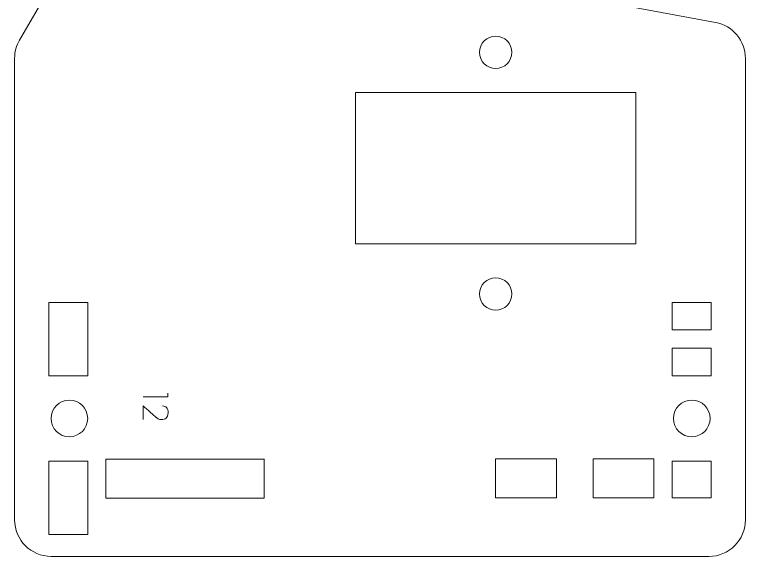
# Model space of a CAD drawing. Header units: inches. Extents: x -267 to 19, y 28 to 222.
# Drawn here: x -265.4 to -205.5, y 28.4 to 72.8 of the extents above; entities that cross this region are included whole.
import ezdxf

# ---------------------------------------------------------------- set-up
doc = ezdxf.new("R2010")
doc.units = ezdxf.units.IN
doc.header["$MEASUREMENT"] = 0
doc.layers.add('Layer 2', color=7, linetype='Continuous')

msp = doc.modelspace()

# ---------------------------------------------------------------- linework, layer by layer
at = {"layer": 'Layer 2', "color": 250, "lineweight": 18, "true_color": 0x1a1a18}
for points in [[(-214.484, 54.032), (-237.444, 54.032), (-237.444, 66.433), (-214.484, 66.433), (-214.484, 54.032)], [(-259.404, 43.232), (-259.404, 49.232), (-262.599, 49.232), (-262.599, 43.232), (-259.404, 43.232)], [(-208.295, 49.238), (-208.295, 49.232), (-211.49, 49.232), (-211.49, 46.985), (-208.295, 46.985), (-208.295, 49.238)], [(-211.49, 45.485), (-211.49, 45.479), (-211.49, 43.232), (-208.295, 43.232), (-208.295, 45.485), (-211.49, 45.485)], [(-259.404, 30.231), (-259.404, 36.231), (-262.599, 36.231), (-262.599, 30.231), (-259.404, 30.231)], [(-244.931, 36.431), (-244.931, 36.397), (-257.908, 36.397), (-257.908, 33.197), (-244.931, 33.197), (-244.931, 36.431)], [(-220.982, 33.231), (-225.973, 33.231), (-225.973, 36.431), (-220.982, 36.431), (-220.982, 33.231)], [(-217.987, 33.231), (-217.987, 36.431), (-212.996, 36.431), (-212.996, 33.231), (-217.987, 33.231)], [(-211.49, 33.231), (-208.295, 33.231), (-208.295, 36.231), (-211.49, 36.231), (-211.49, 33.231)]]:
    msp.add_lwpolyline(points, dxfattribs=at)
for points, knots in [([(-205.5, 31.431), (-205.5, 30.636), (-205.815, 29.872), (-206.377, 29.31), (-206.939, 28.747), (-207.7, 28.431), (-208.495, 28.431), (-208.495, 28.431), (-262.399, 28.431), (-262.399, 28.431), (-264.053, 28.431), (-265.394, 29.774), (-265.394, 31.431), (-265.394, 31.431), (-265.394, 69.233), (-265.394, 69.233), (-265.394, 69.762), (-265.254, 70.282), (-264.989, 70.74), (-264.989, 70.74), (-260.114, 79.147), (-260.114, 79.147), (-259.267, 80.608), (-257.595, 81.379), (-255.936, 81.071), (-255.936, 81.071), (-207.95, 72.183), (-207.95, 72.183), (-206.531, 71.92), (-205.5, 70.679), (-205.5, 69.233), (-205.5, 69.233), (-205.5, 31.431), (-205.5, 31.431)], [0, 0, 0, 0, 1, 1, 1, 2, 2, 2, 3, 3, 3, 4, 4, 4, 5, 5, 5, 6, 6, 6, 7, 7, 7, 8, 8, 8, 9, 9, 9, 10, 10, 10, 11, 11, 11, 11]), ([(-227.286, 69.733), (-227.287, 70.464), (-226.694, 71.058), (-225.964, 71.058), (-225.233, 71.058), (-224.641, 70.464), (-224.641, 69.733), (-224.641, 69.001), (-225.233, 68.408), (-225.964, 68.408), (-226.694, 68.408), (-227.286, 69.001), (-227.286, 69.733)], [0, 0, 0, 0, 1, 1, 1, 2, 2, 2, 3, 3, 3, 4, 4, 4, 4]), ([(-227.286, 49.932), (-227.287, 50.664), (-226.694, 51.257), (-225.964, 51.257), (-225.233, 51.257), (-224.641, 50.664), (-224.641, 49.932), (-224.641, 49.2), (-225.233, 48.607), (-225.964, 48.607), (-226.694, 48.607), (-227.286, 49.2), (-227.286, 49.932)], [0, 0, 0, 0, 1, 1, 1, 2, 2, 2, 3, 3, 3, 4, 4, 4, 4]), ([(-252.825, 41.509), (-252.825, 41.509), (-252.825, 41.8), (-252.825, 41.8), (-252.825, 41.8), (-252.825, 41.509), (-252.825, 41.509), (-252.825, 41.509), (-254.854, 41.509), (-254.854, 41.509), (-254.854, 41.509), (-252.825, 41.509), (-252.825, 41.509)], [0, 0, 0, 0, 1, 1, 1, 2, 2, 2, 3, 3, 3, 4, 4, 4, 4]), ([(-262.399, 39.732), (-262.399, 40.56), (-261.729, 41.231), (-260.902, 41.231), (-260.075, 41.232), (-259.405, 40.56), (-259.405, 39.732), (-259.404, 38.903), (-260.075, 38.232), (-260.902, 38.231), (-261.729, 38.231), (-262.399, 38.903), (-262.399, 39.732)], [0, 0, 0, 0, 1, 1, 1, 2, 2, 2, 3, 3, 3, 4, 4, 4, 4]), ([(-254.854, 40.761), (-254.666, 40.592), (-254.496, 40.438), (-254.344, 40.301), (-254.28, 40.243), (-254.216, 40.185), (-254.152, 40.127), (-254.088, 40.07), (-254.03, 40.018), (-253.977, 39.972), (-253.925, 39.926), (-253.88, 39.887), (-253.844, 39.856), (-253.807, 39.825), (-253.784, 39.807), (-253.775, 39.801), (-253.756, 39.79), (-253.734, 39.775), (-253.708, 39.756), (-253.683, 39.737), (-253.653, 39.719), (-253.618, 39.701), (-253.583, 39.683), (-253.543, 39.668), (-253.496, 39.655), (-253.449, 39.641), (-253.394, 39.635), (-253.332, 39.635), (-253.27, 39.635), (-253.208, 39.645), (-253.146, 39.666), (-253.084, 39.687), (-253.029, 39.719), (-252.979, 39.762), (-252.929, 39.805), (-252.889, 39.861), (-252.858, 39.93), (-252.827, 39.998), (-252.811, 40.082), (-252.811, 40.179), (-252.813, 40.377), (-252.856, 40.522), (-252.941, 40.616), (-253.025, 40.709), (-253.137, 40.755), (-253.276, 40.755), (-253.137, 40.755), (-253.025, 40.709), (-252.941, 40.616), (-252.856, 40.522), (-252.813, 40.377), (-252.811, 40.179), (-252.811, 40.082), (-252.827, 39.998), (-252.858, 39.93), (-252.889, 39.861), (-252.929, 39.805), (-252.979, 39.762), (-253.029, 39.719), (-253.084, 39.687), (-253.146, 39.666), (-253.208, 39.645), (-253.27, 39.635), (-253.332, 39.635), (-253.394, 39.635), (-253.449, 39.641), (-253.496, 39.655), (-253.543, 39.668), (-253.583, 39.683), (-253.618, 39.701), (-253.653, 39.719), (-253.683, 39.737), (-253.708, 39.756), (-253.734, 39.775), (-253.756, 39.79), (-253.775, 39.801), (-253.784, 39.807), (-253.807, 39.825), (-253.844, 39.856), (-253.88, 39.887), (-253.925, 39.926), (-253.977, 39.972), (-254.03, 40.018), (-254.088, 40.07), (-254.152, 40.127), (-254.216, 40.185), (-254.28, 40.243), (-254.344, 40.301), (-254.496, 40.438), (-254.666, 40.592), (-254.854, 40.761), (-254.854, 40.761), (-254.854, 39.649), (-254.854, 39.649), (-254.854, 39.649), (-254.854, 40.761), (-254.854, 40.761)], [0, 0, 0, 0, 1, 1, 1, 2, 2, 2, 3, 3, 3, 4, 4, 4, 5, 5, 5, 6, 6, 6, 7, 7, 7, 8, 8, 8, 9, 9, 9, 10, 10, 10, 11, 11, 11, 12, 12, 12, 13, 13, 13, 14, 14, 14, 15, 15, 15, 16, 16, 16, 17, 17, 17, 18, 18, 18, 19, 19, 19, 20, 20, 20, 21, 21, 21, 22, 22, 22, 23, 23, 23, 24, 24, 24, 25, 25, 25, 26, 26, 26, 27, 27, 27, 28, 28, 28, 29, 29, 29, 30, 30, 30, 31, 31, 31, 32, 32, 32, 32]), ([(-211.389, 39.732), (-211.39, 40.56), (-210.719, 41.231), (-209.892, 41.231), (-209.065, 41.232), (-208.395, 40.56), (-208.395, 39.732), (-208.395, 38.903), (-209.065, 38.232), (-209.892, 38.231), (-210.719, 38.231), (-211.389, 38.903), (-211.389, 39.732)], [0, 0, 0, 0, 1, 1, 1, 2, 2, 2, 3, 3, 3, 4, 4, 4, 4])]:
    msp.add_open_spline(points, degree=3, knots=knots, dxfattribs=at)

doc.saveas('drawing.dxf')
